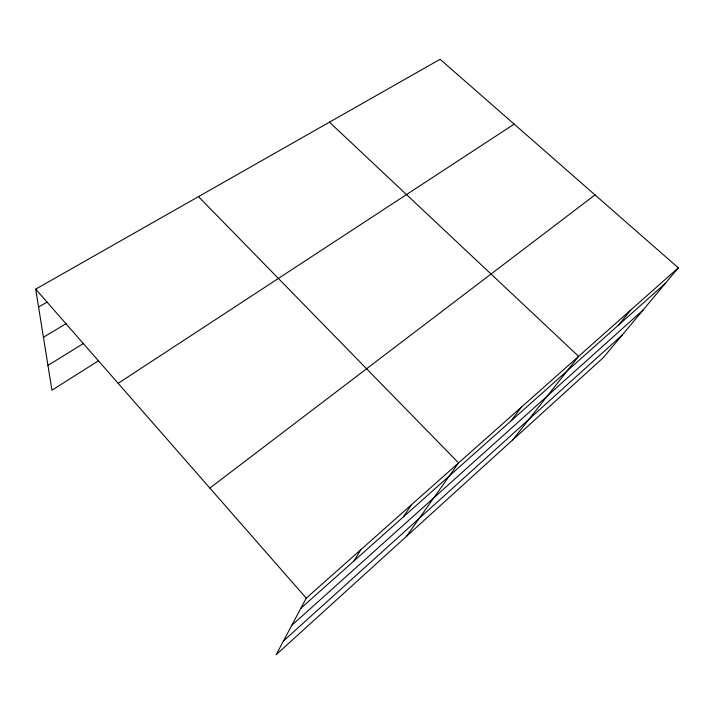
<?xml version="1.0" encoding="UTF-8"?>
<svg xmlns="http://www.w3.org/2000/svg" width="714" height="714" viewBox="0 0 714 714"><rect width="100%" height="100%" fill="white"/><g stroke="black" fill="none" stroke-linecap="round" stroke-linejoin="round"><path stroke-width="1.07" d="M678.3 267.83L306.244 598.154L276.148 654.711L603.482 357.482L678.3 267.83L440.11 59.289L35.7 289.143L51.944 390.237L98.47 360.775M353.948 560.972L360.847 549.673M403.321 516.954L411.478 504.718M406.489 536.357L458.566 462.913L198.474 196.627M510.992 420.965L521.497 407.042M512.75 439.878L578.608 356.34L329.457 122.183M618.333 325.263L630.658 310.126M283.431 641.02L622.233 335.018M291.776 625.348L643.189 309.903M300.826 608.328L665.341 283.36M209.862 488.064L595.003 194.904M118.158 383.32L514.16 124.12M47.954 365.407L83.645 343.38M43.429 337.258L66.304 323.558M38.574 307.047L47.151 302.076M35.7 289.143L306.244 598.154"/></g></svg>
